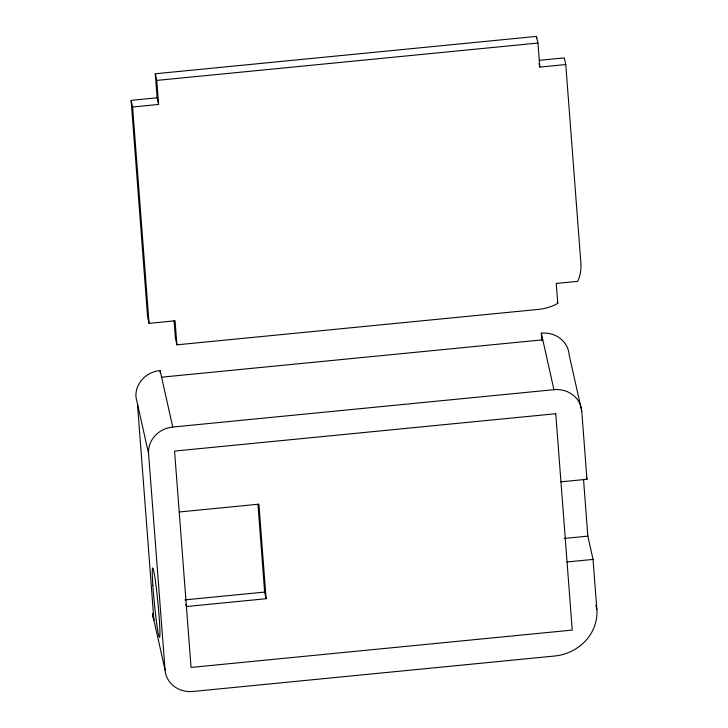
<?xml version="1.0" encoding="UTF-8"?>
<svg xmlns="http://www.w3.org/2000/svg" width="728" height="728" viewBox="0 0 728 728"><rect width="100%" height="100%" fill="white"/><g stroke="black" fill="none" stroke-linecap="round" stroke-linejoin="round"><path stroke-width="1.09" d="M539.421 60.324L564.282 57.894L565.774 64.537L580.871 262.899A45.718 42.087 -12.6 0 1 578.633 279.325L577.759 281.327L556.247 283.438L557.766 303.339L555.773 304.477A45.718 42.087 -12.6 0 1 538.629 309.382L176.895 344.835L175.403 338.192L174.074 320.711M157.112 97.798L131.122 100.346L132.605 106.998L158.595 104.45L157.112 97.798L155.282 73.765L536.463 36.4L537.956 43.052L539.785 67.085L565.774 64.537M155.282 73.765L156.766 80.408L537.956 43.052M131.122 100.346L147.584 316.698L149.067 323.35L175.057 320.802L176.895 344.835M161.607 377.186L542.788 339.821M583.547 479.716L587.833 536.145L593.038 559.413L596.851 609.536A45.718 42.087 -12.6 0 1 554.609 656.019L192.874 691.473A26.153 24.07 -12.6 0 1 165.056 669.978L148.585 453.626A26.153 24.07 -12.6 0 1 172.745 427.045L553.935 389.68A26.153 24.07 -12.6 0 1 581.754 411.174L586.941 479.288L560.951 481.827M179.215 511.984L258.913 504.167L266.111 598.725L186.413 606.533L185.913 604.322M564.109 538.474L587.833 536.145M567.048 561.961L593.038 559.413M184.921 599.89L264.628 592.073L266.111 598.725M539.038 63.764L539.785 67.085M557.266 301.119L557.766 303.339M581.754 411.174L569.123 354.673A26.153 24.07 -12.6 0 0 541.304 333.178L541.887 340.822M586.44 477.067L586.941 479.288M541.304 333.178L553.935 389.68M595.859 605.105L596.851 609.536M148.585 453.626L135.963 397.124A26.153 24.07 -12.6 0 1 160.114 370.543L172.745 427.045M165.056 669.978L152.425 613.476A26.153 24.07 -12.6 0 0 153.781 619.61M536.463 36.4L536.636 38.584M257.949 504.276L264.628 592.073M156.766 80.408L158.595 104.45M160.114 370.543L160.287 372.727M132.605 106.998L149.067 323.35M137.446 403.776L153.908 620.129M555.764 413.722L174.574 451.078L191.045 667.43L572.235 630.075L555.764 413.722M152.844 585.312A34.862 1.802 84.4 0 0 159.496 637.319A34.862 1.802 84.4 0 0 155.965 585.212A34.862 1.802 84.4 0 0 152.844 585.312"/></g></svg>
